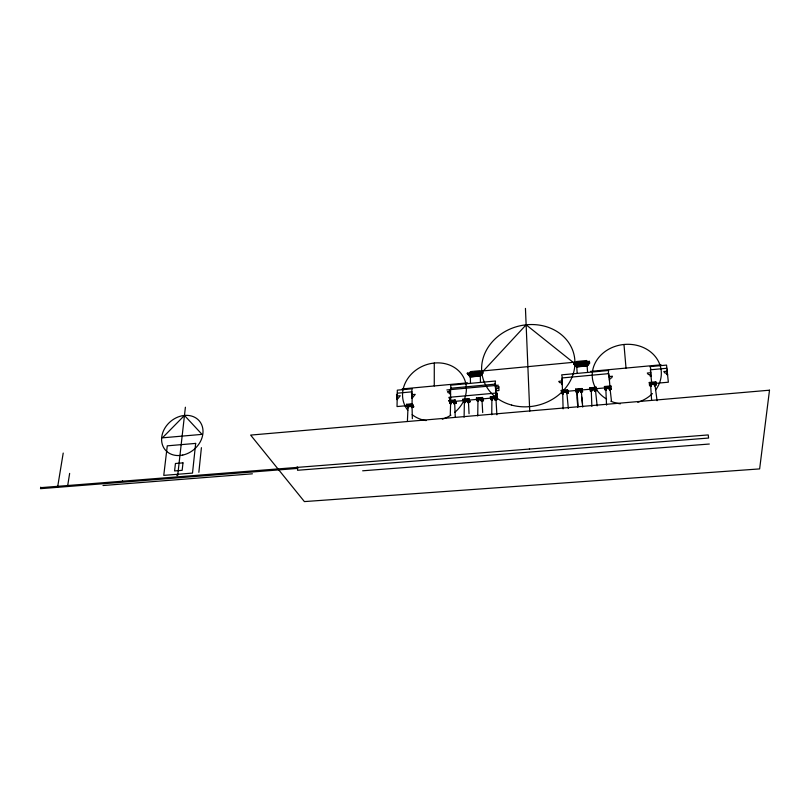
<?xml version="1.0" encoding="UTF-8"?>
<svg xmlns="http://www.w3.org/2000/svg" width="810" height="810" viewBox="0 0 810 810"><rect width="100%" height="100%" fill="white"/><g stroke="black" fill="none" stroke-linecap="round" stroke-linejoin="round"><path stroke-width="1.21" d="M434.261 385.955L434.281 363.042M412.067 397.902L411.48 393.225L412.168 394.642L415.246 394.359L412.057 398.317M477.738 415.996L477.951 400.839M397.092 399.3L396.505 394.602L397.214 396.009L400.282 395.725L397.082 399.684M411.591 391.868L412.229 388.77L397.325 390.157L397.032 406.559L412.047 405.213L412.199 391.817L397.264 393.194M411.308 407.177L413.657 406.964L412.371 403.795L406.468 404.322L407.784 407.491L406.468 404.322M413.12 406.802L412.017 404.544L407.005 405L408.118 407.541L407.005 405M413.657 406.964L412.371 403.795M464.089 417.201L464.393 402.074M491.883 399.593L491.761 414.781M450.279 414.963L450.613 403.299M407.4 421.21L408.037 407.106M297.149 467.4L297.179 466.874M297.705 467.36L297.523 470.276L708.598 438.048L708.223 434.929L40.672 487.66M198.855 472.331L201.406 447.677M176.904 475.612L176.955 475.095M177.684 475.551L185.399 407.227M122.482 481.201L122.553 480.684M67.706 485.524L69.65 473.394M57.621 487.073L63.21 453.063M57.378 487.093L57.459 486.587M40.763 487.154L40.5 488.673L297.634 468.413M576.406 366.798L587.442 365.755L587.979 365.077L587.473 365.917L576.437 366.95L575.859 365.857M480.917 374.787L469.425 375.901L470.063 376.994L480.634 375.992L480.917 374.848M481.839 372.448L481.92 374.341L480.887 373.653M483.428 370.889L526.135 324.81L573.126 362.333M588.627 362.688L589.65 363.103C588.181 363.963 588.576 361.695 588.738 364.227L587.928 364.308L587.787 363.508M497.289 393.943L496.429 394.581L496.196 396.778M575.748 365.867L576.406 366.515M481.14 371.101L575.201 362.141M482.416 371.517L467.319 373.461L482.416 371.517L482.851 373.228L482.193 373.309L481.95 372.347M589.396 361.331L589.437 361.847L573.683 363.346L573.642 362.829L589.396 361.331L589.65 363.103M589.488 362.121L573.733 363.619L575.819 366.231M467.319 372.954L467.765 374.159L468.707 374.078M470.58 373.896L476.229 373.359M479.064 373.096L482.841 372.732M573.642 362.829L573.895 364.085L577.813 363.71M581.742 363.336L586.653 362.87M482.851 373.228L482.517 372.286L467.421 373.724L469.952 376.397L469.344 375.121M481.92 374.341L481.646 372.934L468.433 374.19C468.808 376.063 467.815 372.084 468.443 374.827L481.656 373.572M574.513 364.541L574.331 363.558L574.817 364.743L588.597 363.437L588.738 364.227M468.575 375.192L481.778 373.936M574.887 365.118L588.657 363.811M575.849 365.806L587.797 364.672M470.002 376.417L480.573 375.415M576.376 366.363L587.412 365.32M470.002 376.842L480.583 375.85M402.195 388.942L467.603 382.846M590.53 371.385L661.071 364.804M666.883 368.267L650.379 369.785L651.625 382.543M446.837 389.964L498.352 385.216M498.839 386.907L498.008 388.284L496.692 388.638L496.034 390.805M448.912 397.335L497.056 392.971M449.074 400.484L450.218 403.694L449.074 400.484L455.078 399.948L456.192 403.167L453.802 403.38M462.864 399.249L463.948 402.469L462.864 399.249L468.899 398.702L469.952 401.932L467.552 402.145M476.432 398.024L477.454 401.264L476.432 398.024L482.497 397.477L483.499 400.727L481.079 400.94M490.374 396.768L491.336 400.018L490.374 396.768L496.469 396.222L497.411 399.482L494.981 399.694M567.567 390.349L561.289 390.916L561.259 390.39L567.537 389.823L568.174 393.154L567.537 389.823M582.025 389.053L575.718 389.62L575.677 389.083L581.995 388.517L582.562 391.868L581.995 388.517M596.211 387.241L596.251 387.767L589.903 388.344L589.872 387.808L596.211 387.241L596.727 390.602L594.621 390.795M610.831 385.925L610.872 386.451L604.493 387.028L604.452 386.502L610.831 385.925L611.277 389.306L609.16 389.488M649.326 382.462L655.817 381.875L655.867 382.411L649.377 382.988L649.326 382.462L649.59 385.874L649.539 385.347M406.468 404.838L412.361 404.311M449.084 401.001L455.078 400.464L456.192 403.167M462.875 399.765L468.909 399.219L469.952 401.932M476.442 398.54L482.507 398.004L483.499 400.727M490.384 397.295L496.489 396.738L497.411 399.482M455.666 403.299L454.714 401.001L449.611 401.173L454.714 400.707L455.666 403.299L453.63 403.471M463.401 399.927L464.312 402.519L463.401 399.927L468.534 399.472L469.425 402.064L467.38 402.246A2.45 1.104 -0.7 0 0 468.474 400.515A2.45 1.104 -0.7 0 0 464.717 400.363A2.45 1.104 -0.7 0 0 465.021 402.064M476.968 398.712L477.829 401.315L476.968 398.712L482.132 398.247L482.973 400.555M496.105 397.285L490.911 397.457L496.105 396.991L496.894 399.613L494.829 399.796M561.806 391.078L562.363 393.761L561.806 391.078L567.142 390.602L567.658 392.992M576.224 389.782L576.72 392.475L576.224 389.782L581.6 389.306L582.056 391.696M595.816 388.031L590.439 388.81L595.816 388.031L596.221 390.43M604.999 387.2L605.384 389.914L604.999 387.2L610.426 386.714L610.77 389.134M649.873 383.171C664.605 383.484 646.107 380.74 650.055 385.621M407.005 405.294L412.017 404.838M463.401 400.221L468.534 399.765L469.425 402.064M476.979 399.006L482.132 398.247M561.826 391.382L567.142 390.602M576.244 390.086L581.6 389.306M605.019 387.504L610.426 386.714M450.492 401.76L465.73 400.393M468.251 400.17L493.411 397.912M495.619 396.758L495.933 397.68L497.391 397.548L497.279 393.63L495.821 393.761L495.609 393.103L495.791 395.503M562.606 391.696L592.525 389.013M595.026 388.79L609.981 387.443M654.105 383.484L668.351 382.209L666.549 365.097L650.065 366.626L651.038 369.725M411.318 406.66L413.667 406.448M467.542 401.628L469.942 401.416M481.069 400.423L483.479 400.201M494.971 399.178L497.391 398.955M594.581 390.268L596.687 390.076L596.727 390.602M609.12 388.962L611.236 388.77L611.277 389.306M453.62 403.188L455.655 403.005M467.38 401.952L469.425 401.77M494.819 399.502L496.894 399.613M102.991 485.524L252.406 473.809M362.657 470.802L709.317 444.032M449.611 401.173L450.573 403.461M450.502 398.814L450.512 399.33M450.502 398.459L450.34 397.214L450.603 397.862L449.175 397.983L450.34 400.515M450.532 394.814L449.591 392.951L448.294 392.84L447.434 391.635L450.562 391.108L449.975 389.671L450.532 394.429M468.443 374.827L468.727 375.587M469.213 374.757L469.496 375.516M481.039 374.827L481.15 374.412M490.911 397.457L491.721 399.775M495.882 396.738L495.811 395.574M561.259 390.39L561.927 393.711L561.897 393.184M562.18 384.639L561.067 382.745L559.7 382.634L558.738 381.409L561.988 380.872L561.664 379.374L562.16 384.244M575.677 389.083L576.274 392.435L576.244 391.908M575.616 364.662L575.768 365.452M574.928 364.885L574.776 364.095L588.556 362.789L588.84 362.212L589.052 363.153M574.817 364.743L574.968 365.533M590.419 388.506L590.834 390.916M589.872 387.808L590.409 391.169L590.369 390.643M604.452 386.502L604.918 389.873L604.878 389.347M609.09 376.994L609.241 378.27M609.312 379.262L609.383 379.93M609.414 380.325L610.315 378.24L611.671 377.875L612.461 376.235L609.13 376.539L608.928 375.263M655.006 385.195L657.072 400.737M610.112 389.215L611.479 401.132M595.522 390.521L597.142 405.911M667.146 369.897L667.197 371.203L663.785 371.517L664.878 372.995L666.316 373.106L666.589 374.453L667.602 375.03M667.399 372.944L667.308 371.648M667.562 374.595L667.511 373.947M581.327 391.787L582.532 403.653M655.999 384.77L656.059 385.297L655.817 381.875M655.563 385.125L655.401 382.674M650.572 371.425L650.663 372.721L647.281 373.035L648.354 374.514L649.772 374.625L650.045 375.962L651.038 376.539M650.592 371.699L650.845 374.463M650.997 376.103L650.946 375.465M566.899 393.073L568.306 408.402M623.973 344.483L626.019 368.074M609.889 386.188L608.897 373.623L561.826 377.976L562.535 390.45M608.249 373.683L608.654 370.484L561.654 374.858L562.464 377.916M651.584 400.018L650.683 385.59M587.857 363.882L587.979 365.077M587.584 372.438L586.764 360.511L576.416 361.503L577.176 373.41M575.687 365.037L575.738 365.816M576.69 390.329L577.722 406.62M573.895 364.085L573.926 364.591M495.993 399.613L496.884 414.811M482.041 400.859L482.699 412.574M606.538 405.101L605.86 389.59M468.474 402.054L469.051 413.738M591.867 406.367L591.29 390.896M454.683 403.279L455.26 417.231M577.155 390.298L577.834 406.62M525.447 308.408L529.74 411.267M529.477 448.497L529.497 449.044M563.092 408.858L562.717 393.447M496.469 396.222L496.489 396.738M496.054 396.799L496.074 397.669M495.933 397.68L495.568 384.102L450.542 388.263L450.623 400.879M495.163 385.742L495.649 386.967L498.828 386.674L498.94 390.531L495.75 390.825L495.254 386.005M494.95 384.163L495.487 381.014L450.522 385.206L451.16 388.213M412.067 407.096L412.341 418.669M482.497 397.477L482.507 398.004M481.008 374.007L481.029 374.777M480.451 382.411L480.219 370.686L470.296 371.628L470.468 383.343M468.899 398.702L468.909 399.219M455.078 399.948L455.078 400.464M651.483 386.248A2.177 0.962 -5.4 0 1 651.199 384.892A2.177 0.962 -5.4 0 1 654.288 384.558A2.177 0.962 -5.4 0 1 654.419 385.935M651.432 385.894A2.389 1.063 -5.4 0 1 650.946 384.385A2.389 1.063 -5.4 0 1 654.429 384.021A2.389 1.063 -5.4 0 1 654.409 385.58M651.26 385.509A2.602 1.154 -5.4 0 1 650.774 383.839A2.602 1.154 -5.4 0 1 654.622 383.494A2.602 1.154 -5.4 0 1 654.369 385.236M408.655 407.734A2.015 0.901 0.7 0 1 408.554 406.478A2.015 0.901 0.7 0 1 411.348 406.417A2.015 0.901 0.7 0 1 411.632 407.673M408.615 407.379A2.217 0.992 0.7 0 1 408.382 405.982A2.217 0.992 0.7 0 1 411.5 405.911A2.217 0.992 0.7 0 1 411.733 407.308M408.625 407.045A2.42 1.083 0.7 0 1 408.159 405.506A2.42 1.083 0.7 0 1 411.591 405.365A2.42 1.083 0.7 0 1 411.895 406.914M451.069 403.876A2.035 0.911 -0.4 0 1 451.332 402.6A2.035 0.911 -0.4 0 1 454.187 402.681A2.035 0.911 -0.4 0 1 453.995 403.967M451.251 403.633A2.238 1.002 -0.4 0 1 450.998 402.165A2.238 1.002 -0.4 0 1 454.278 402.135A2.238 1.002 -0.4 0 1 454.056 403.603M451.261 403.289A2.44 1.104 -0.4 0 1 450.805 401.659A2.44 1.104 -0.4 0 1 454.461 401.628A2.44 1.104 -0.4 0 1 454.046 403.269M465.142 402.783A2.045 0.921 -0.7 0 1 464.92 401.456A2.045 0.921 -0.7 0 1 467.897 401.406A2.045 0.921 -0.7 0 1 467.765 402.742M465.011 402.398A2.248 1.012 -0.7 0 1 464.788 400.92A2.248 1.012 -0.7 0 1 468.079 400.899A2.248 1.012 -0.7 0 1 467.826 402.378M492.298 400.201A2.055 0.931 -1.4 0 1 492.642 398.905A2.055 0.931 -1.4 0 1 495.507 398.976A2.055 0.931 -1.4 0 1 495.295 400.272M492.126 399.796A2.268 1.023 -1.4 0 1 492.551 398.358A2.268 1.023 -1.4 0 1 495.72 398.479A2.268 1.023 -1.4 0 1 495.295 399.927M492.065 399.451A2.47 1.114 -1.4 0 1 492.369 397.842A2.47 1.114 -1.4 0 1 495.912 397.983A2.47 1.114 -1.4 0 1 495.264 399.583M478.386 401.436A2.055 0.921 -1.1 0 1 478.629 400.17A2.055 0.921 -1.1 0 1 481.444 400.17A2.055 0.921 -1.1 0 1 481.535 401.436M478.315 401.092A2.258 1.012 -1.1 0 1 478.477 399.654A2.258 1.012 -1.1 0 1 481.666 399.684A2.258 1.012 -1.1 0 1 481.494 401.122M478.275 400.758A2.46 1.114 -1.1 0 1 478.285 399.148A2.46 1.114 -1.1 0 1 481.839 399.178A2.46 1.114 -1.1 0 1 481.494 400.778M606.295 390.086A2.136 0.952 -4.3 0 1 606.619 388.749A2.136 0.952 -4.3 0 1 609.565 388.658A2.136 0.952 -4.3 0 1 609.485 389.995M606.285 389.772A2.349 1.053 -4.3 0 1 606.346 388.263A2.349 1.053 -4.3 0 1 609.697 388.122A2.349 1.053 -4.3 0 1 609.474 389.64M606.224 389.438A2.562 1.144 -4.3 0 1 606.072 387.777A2.562 1.144 -4.3 0 1 609.778 387.565A2.562 1.144 -4.3 0 1 609.576 389.245M591.735 391.078A2.339 1.053 -4 0 1 591.756 389.569A2.339 1.053 -4 0 1 595.097 389.438A2.339 1.053 -4 0 1 594.915 390.947M591.685 390.734A2.551 1.144 -4 0 1 591.533 389.063A2.551 1.144 -4 0 1 595.259 388.911A2.551 1.144 -4 0 1 594.874 390.602M563.365 394.014A2.106 0.942 -3.2 0 1 563.183 392.739A2.106 0.942 -3.2 0 1 566.028 392.435A2.106 0.942 -3.2 0 1 566.605 393.67M563.314 393.67A2.319 1.043 -3.2 0 1 563.001 392.212A2.319 1.043 -3.2 0 1 566.251 391.929A2.319 1.043 -3.2 0 1 566.565 393.376M563.304 393.326A2.521 1.134 -3.2 0 1 562.768 391.726A2.521 1.134 -3.2 0 1 566.403 391.392A2.521 1.134 -3.2 0 1 566.585 393.032M577.986 392.809A2.116 0.952 -3.6 0 1 577.51 391.503A2.116 0.952 -3.6 0 1 580.466 391.139A2.116 0.952 -3.6 0 1 580.932 392.445M577.965 392.455A2.329 1.043 -3.6 0 1 577.317 390.987A2.329 1.043 -3.6 0 1 580.689 390.633A2.329 1.043 -3.6 0 1 580.861 392.151M577.986 392.111A2.541 1.144 -3.6 0 1 577.074 390.501A2.541 1.144 -3.6 0 1 580.841 390.096A2.541 1.144 -3.6 0 1 580.851 391.807M407.784 410.285A32.572 28.33 -23.6 0 1 415.986 370.069A32.572 28.33 -23.6 0 1 459.837 372.023A32.572 28.33 -23.6 0 1 454.724 412.371M450.907 415.155A32.572 28.33 -23.6 0 1 442.311 419.195M426.161 420.592A32.572 28.33 -23.6 0 1 412.189 414.7M606.589 399.077A34.607 29.889 -6.2 0 1 598.499 357.807A34.607 29.889 -6.2 0 1 646.299 349.009A34.607 29.889 -6.2 0 1 655.533 390.066M652.435 393.599A34.607 29.889 -6.2 0 1 637.784 402.317M620.338 403.815A34.607 29.889 -6.2 0 1 610.861 401.233M577.702 407.501A4810.104 1882.359 23.7 0 1 577.459 397.416M581.671 397.052A1239.857 792.109 -55.1 0 1 582.724 407.076M195.666 443.404L192.507 473.091L163.762 475.379L167.275 445.834L195.666 443.404M182.979 462.875L182.159 470.326L174.585 470.934L175.446 463.492L182.979 462.875M769.5 390.197L759.638 468.909L304.398 501.592L250.634 435.091L769.5 390.197M184.467 415.449L162.415 437.835L202.024 434.373L184.467 415.449M592.049 390.045A2.126 0.952 -3.9 0 0 591.715 391.372A2.126 0.952 -3.9 0 1 592.069 390.035A2.126 0.952 -3.9 0 1 594.965 389.975A2.126 0.952 -3.9 0 1 594.945 391.281A2.126 0.952 -3.9 0 0 594.975 389.975A2.126 0.952 -3.9 0 0 592.049 390.045M511.616 405.091A47.051 40.713 -14.8 0 0 574.351 356.299A47.051 40.713 -14.8 0 0 498.849 335.684A47.051 40.713 -14.8 0 0 511.616 405.091M182.706 455.078A22.356 18.255 -40.7 0 0 200.04 421.868A22.356 18.255 -40.7 0 0 164.167 429.421A22.356 18.255 -40.7 0 0 182.706 455.078"/></g></svg>
